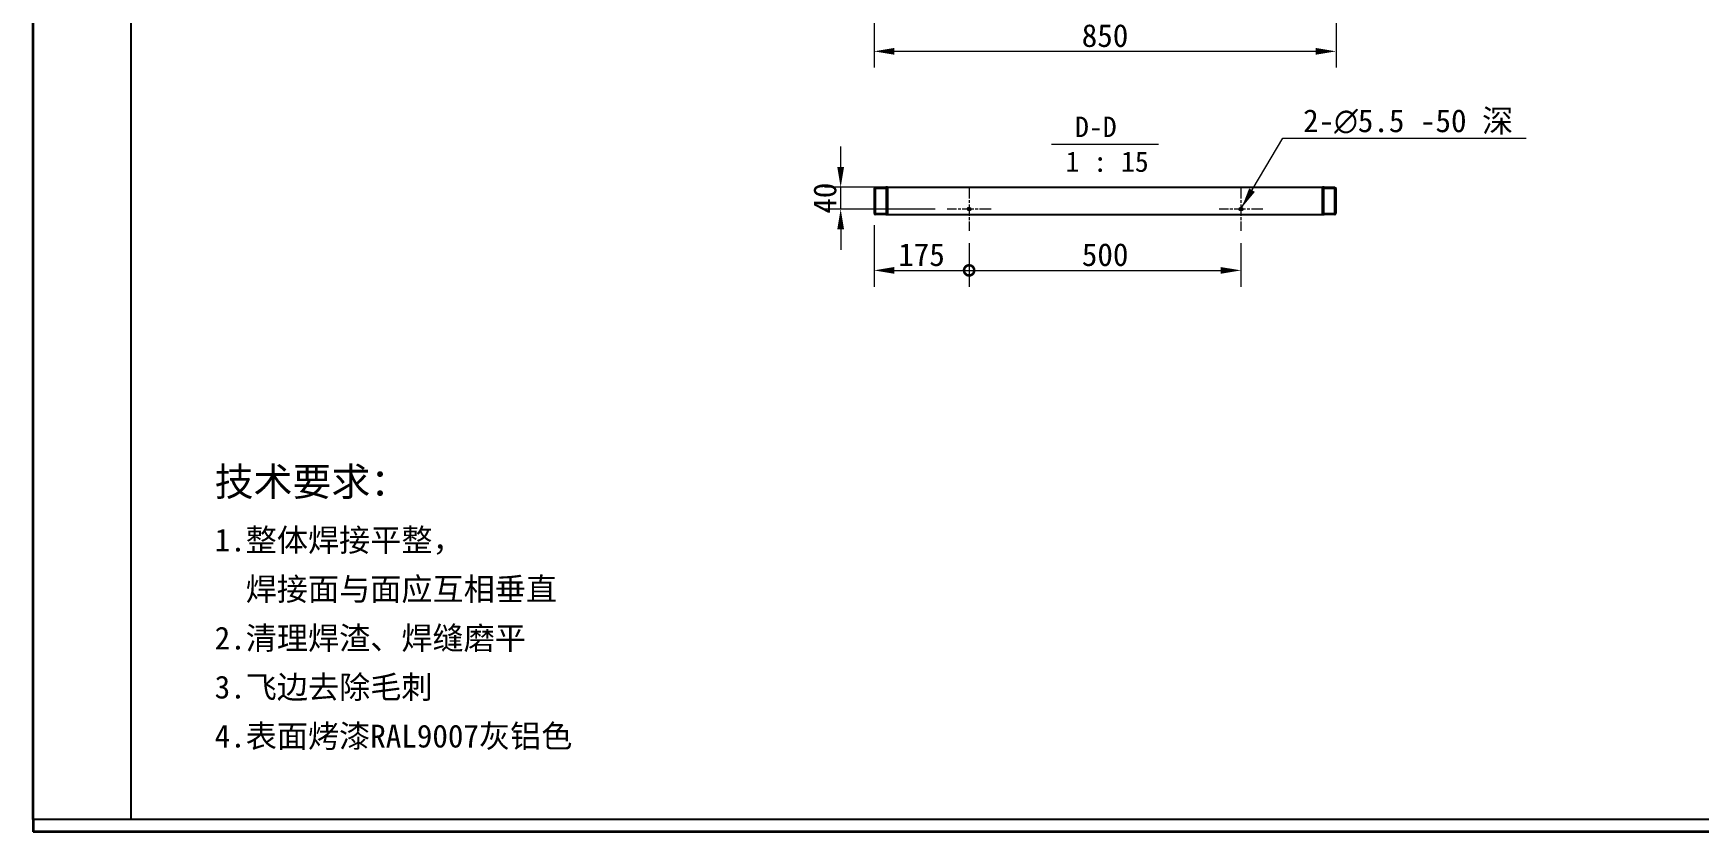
# Model space of a CAD drawing. Header units: millimetres. Extents: x 90 to 6218, y 82 to 4373.
# Drawn here: x 90 to 3154, y 82 to 1551 of the extents above; entities that cross this region are included whole.
import ezdxf

# ---------------------------------------------------------------- set-up
doc = ezdxf.new("R2010")
doc.units = ezdxf.units.MM
doc.header["$LTSCALE"] = 15
doc.linetypes.add('CHAIN', pattern=[0.3543, 0.2362, -0.0295, 0.0591, -0.0295])
for name, color, linetype, lineweight, true_color in [('中心标记 (ISO)', 1, 'CHAIN', 18, 0xff0000), ('尺寸 (ISO)', 7, 'Continuous', 18, 0x008000), ('符号 (ISO)', 7, 'Continuous', 18, 0x008000)]:
    doc.layers.add(name, color=color, linetype=linetype, lineweight=lineweight, true_color=true_color)
doc.layers.add('可见 (ISO)', color=7, linetype='Continuous', lineweight=25)
doc.layers.add('图框 (ISO)', color=7, linetype='Continuous', lineweight=35)
doc.styles.add('HZ_33', font='simfang.ttf')
doc.styles.add('文本样式74', font='SimSun.ttf')
doc.styles.add('最新国标', font='simfang.ttf')
doc.styles.add('注释文本 (ISO)', font='simfang.ttf')
doc.dimstyles.new('默认 (GB)', dxfattribs={"dimscale": 15, "dimtxt": 2.8, "dimasz": 2.5, "dimexe": 2, "dimexo": 1.5, "dimgap": 0.5, "dimtad": 1, "dimtoh": 1, "dimdsep": 46, "dimtxsty": '最新国标', "dimcen": 0.09, "dimdle": 10, "dimclrd": 256, "dimclre": 256, "dimclrt": 256, "dimaunit": 1, "dimadec": 3, "dimazin": 2, "dimtfac": 0.535714, "dimtdec": 3, "dimtmove": 0, "dimatfit": 3, "dimfxl": 0, "dimtolj": 1, "dimlwd": -1, "dimlwe": -1, "dimarcsym": 0})
doc.dimstyles.new('默认 (GB)$7', dxfattribs={"dimscale": 15, "dimtxt": 2.8, "dimasz": 2.5, "dimexe": 2, "dimexo": 1.5, "dimgap": 0.5, "dimtad": 1, "dimtoh": 1, "dimdsep": 46, "dimtxsty": '最新国标', "dimcen": 0.09, "dimdle": 10, "dimclrd": 256, "dimclre": 256, "dimclrt": 256, "dimaunit": 1, "dimadec": 3, "dimazin": 2, "dimtfac": 0.535714, "dimtdec": 3, "dimtmove": 0, "dimatfit": 3, "dimfxl": 0, "dimtolj": 1, "dimlwd": -1, "dimlwe": -1, "dimarcsym": 0})

# ---------------------------------------------------------------- blocks, each defined once
blk = doc.blocks.new('图框 最新国标')
at = {"layer": '图框 (ISO)'}
for p, q in [((6, 7), (6, 291.5)), ((6, 7), (6, 5.5)), ((6, 7), (6, 5.5)), ((414.5, 5.5), (6, 5.5))]:
    blk.add_line(p, q, dxfattribs=at)
at = {"layer": '图框 (ISO)', "color": 7, "linetype": 'Continuous', "lineweight": 25}
for p, q in [((18, 7), (18, 290)), ((413, 7), (6, 7)), ((413, 7), (18, 7))]:
    blk.add_line(p, q, dxfattribs=at)
at = {"layer": '图框 (ISO)', "style": '文本样式74'}
blk.add_attdef('零件代号_001', (44.45, 287.25), '', height=2.5, rotation=180, dxfattribs=at)
blk = doc.blocks.new('*D23')
at = {"layer": 'Defpoints', "color": 0, "transparency": 16777216}
for p in [(1636.6, 1717.3), (2486.6, 1717.3), (2486.6, 1518.1)]:
    blk.add_point(p, dxfattribs=at)
at = {"layer": '尺寸 (ISO)', "color": 116, "true_color": 0x00803f, "transparency": 16777216}
for p, q in [((1636.6, 1694.8), (1636.6, 1488.1)), ((2486.6, 1694.8), (2486.6, 1488.1)), ((1674.1, 1518.1), (2449.1, 1518.1))]:
    blk.add_line(p, q, dxfattribs=at)
for points in [[(1674.1, 1524.3), (1674.1, 1511.8), (1636.6, 1518.1)], [(2449.1, 1524.3), (2449.1, 1511.8), (2486.6, 1518.1)]]:
    blk.add_solid(points, dxfattribs=at)
at = {"layer": '尺寸 (ISO)', "transparency": 16777216, "insert": (2061.6, 1546.8), "char_height": 42, "attachment_point": 5, "style": '最新国标'}
blk.add_mtext('\\A1;850', dxfattribs=at)
blk = doc.blocks.new('_DotSmall')
at = {"color": 0, "linetype": 'ByBlock', "const_width": 0.5}
blk.add_lwpolyline([(-0.0625, 0, 1), (0.0625, 0, 1)], format="xyb", close=True, dxfattribs=at)
blk = doc.blocks.new('*D42')
at = {"layer": 'Defpoints', "color": 0, "transparency": 16777216}
for p in [(1636.6, 1220.9), (1811.6, 1187.7), (1811.6, 1115.1)]:
    blk.add_point(p, dxfattribs=at)
at = {"layer": '尺寸 (ISO)', "color": 116, "true_color": 0x00803f, "transparency": 16777216}
for p, q in [((1636.6, 1198.4), (1636.6, 1085.1)), ((1811.6, 1165.2), (1811.6, 1085.1)), ((1674.1, 1115.1), (1811.6, 1115.1))]:
    blk.add_line(p, q, dxfattribs=at)
blk.add_solid([(1674.1, 1121.3), (1674.1, 1108.8), (1636.6, 1115.1)], dxfattribs=at)
at = {"layer": '尺寸 (ISO)', "color": 116, "true_color": 0x00803f, "transparency": 16777216, "xscale": 37.5, "yscale": 37.5, "zscale": 37.5}
blk.add_blockref('_DotSmall', (1811.6, 1115.1), dxfattribs=at)
at = {"layer": '尺寸 (ISO)', "transparency": 16777216, "insert": (1724, 1143.8), "char_height": 42, "attachment_point": 5, "style": '最新国标'}
blk.add_mtext('\\A1;175', dxfattribs=at)
blk = doc.blocks.new('*D43')
at = {"layer": 'Defpoints', "color": 0, "transparency": 16777216}
for p in [(1811.6, 1187.7), (2311.6, 1187.7), (2311.6, 1115.1)]:
    blk.add_point(p, dxfattribs=at)
at = {"layer": '尺寸 (ISO)', "color": 116, "true_color": 0x00803f, "transparency": 16777216}
for p, q in [((1811.6, 1165.2), (1811.6, 1085.1)), ((2311.6, 1165.2), (2311.6, 1085.1)), ((1811.6, 1115.1), (2274.1, 1115.1))]:
    blk.add_line(p, q, dxfattribs=at)
blk.add_solid([(2274.1, 1121.3), (2274.1, 1108.8), (2311.6, 1115.1)], dxfattribs=at)
at = {"layer": '尺寸 (ISO)', "color": 116, "true_color": 0x00803f, "transparency": 16777216, "xscale": 37.5, "yscale": 37.5, "zscale": 37.5, "rotation": 180}
blk.add_blockref('_DotSmall', (1811.6, 1115.1), dxfattribs=at)
at = {"layer": '尺寸 (ISO)', "transparency": 16777216, "insert": (2061.8, 1143.8), "char_height": 42, "attachment_point": 5, "style": '最新国标'}
blk.add_mtext('\\A1;500', dxfattribs=at)
blk = doc.blocks.new('*D49')
at = {"layer": 'Defpoints', "color": 0, "transparency": 16777216}
for p in [(1575.3, 1267.9), (1661.6, 1267.9), (1771.4, 1227.9)]:
    blk.add_point(p, dxfattribs=at)
at = {"layer": '尺寸 (ISO)', "color": 116, "true_color": 0x00803f, "transparency": 16777216}
for p, q in [((1575.3, 1305.4), (1575.3, 1342.9)), ((1639.1, 1267.9), (1545.3, 1267.9)), ((1575.3, 1227.9), (1575.3, 1267.9)), ((1748.9, 1227.9), (1545.3, 1227.9)), ((1575.3, 1190.4), (1575.3, 1152.9))]:
    blk.add_line(p, q, dxfattribs=at)
for points in [[(1569, 1305.4), (1581.5, 1305.4), (1575.3, 1267.9)], [(1569, 1190.4), (1581.5, 1190.4), (1575.3, 1227.9)]]:
    blk.add_solid(points, dxfattribs=at)
at = {"layer": '尺寸 (ISO)', "transparency": 16777216, "insert": (1546.5, 1247.9), "char_height": 42, "attachment_point": 5, "rotation": 90, "style": '最新国标'}
blk.add_mtext('\\A1;40', dxfattribs=at)

msp = doc.modelspace()

# ---------------------------------------------------------------- linework, layer by layer
at = {"layer": '中心标记 (ISO)', "ltscale": 5.96338}
for p, q in [((1811.649, 1268.191), (1811.649, 1187.691)), ((2311.649, 1268.191), (2311.649, 1187.691)), ((1851.899, 1227.941), (1771.399, 1227.941)), ((2351.899, 1227.941), (2271.399, 1227.941))]:
    msp.add_line(p, q, dxfattribs=at)
at = {"layer": '可见 (ISO)'}
for p, q in [((1636.649, 1264.941), (1636.649, 1220.941)), ((1638.649, 1264.941), (1638.649, 1220.941)), ((1639.649, 1267.941), (1658.649, 1267.941)), ((1658.649, 1265.941), (1639.649, 1265.941)), ((1661.649, 1267.941), (1658.649, 1267.941)), ((1659.649, 1220.941), (1659.649, 1264.941)), ((1661.649, 1267.941), (1661.649, 1264.941)), ((1661.649, 1267.941), (2461.649, 1267.941)), ((1661.649, 1264.941), (1661.649, 1220.941)), ((2461.649, 1264.941), (2461.649, 1267.941)), ((2464.649, 1267.941), (2461.649, 1267.941)), ((2461.649, 1220.941), (2461.649, 1264.941)), ((2463.649, 1264.941), (2463.649, 1220.941)), ((2464.649, 1267.941), (2483.649, 1267.941)), ((2483.649, 1265.941), (2464.649, 1265.941)), ((2484.649, 1220.941), (2484.649, 1264.941)), ((2486.649, 1220.941), (2486.649, 1264.941)), ((1639.649, 1219.941), (1658.649, 1219.941)), ((1658.649, 1217.941), (1639.649, 1217.941)), ((1658.649, 1217.941), (1661.649, 1217.941)), ((1661.649, 1220.941), (1661.649, 1217.941)), ((1661.649, 1217.941), (2461.649, 1217.941)), ((2461.649, 1217.941), (2461.649, 1220.941)), ((2461.649, 1217.941), (2464.649, 1217.941)), ((2464.649, 1219.941), (2483.649, 1219.941)), ((2483.649, 1217.941), (2464.649, 1217.941))]:
    msp.add_line(p, q, dxfattribs=at)
for centre in [(1811.649, 1227.941), (2311.649, 1227.941)]:
    msp.add_circle(centre, 2.75, dxfattribs=at)
for centre, radius, start, end in [((1639.649, 1264.941), 3, 90, 180), ((1639.649, 1264.941), 1, 90, 180), ((1658.649, 1264.941), 3, 0, 90), ((1658.649, 1264.941), 1, 0, 90), ((2464.649, 1264.941), 3, 90, 180), ((2464.649, 1264.941), 1, 90, 180), ((2483.649, 1264.941), 3, 0, 90), ((2483.649, 1264.941), 1, 0, 90), ((1639.649, 1220.941), 3, 180, 270), ((1639.649, 1220.941), 1, 180, 270), ((1658.649, 1220.941), 3, 270, 0), ((1658.649, 1220.941), 1, 270, 0), ((2464.649, 1220.941), 3, 180, 270), ((2464.649, 1220.941), 1, 180, 270), ((2483.649, 1220.941), 1, 270, 0), ((2483.649, 1220.941), 3, 270, 0)]:
    msp.add_arc(centre, radius, start, end, dxfattribs=at)
at = {"layer": '符号 (ISO)'}
msp.add_line((1963.403, 1347.532), (2159.895, 1347.532), dxfattribs=at)

# ---------------------------------------------------------------- block references
at = {"xscale": 15, "yscale": 15, "zscale": 15}
msp.add_blockref('图框 最新国标', (0, 0), dxfattribs=at)

# ---------------------------------------------------------------- texts
at = {"layer": '符号 (ISO)'}
for s, insert, char_height, width, attachment_point, line_spacing_factor, style in [('2-\\fAIGDT|b0|i0;{\\H42.0000;n}\\fFangSong|b0|i0;{\\H42.0000;5.5 -50 深}', (2426.031, 1365.081), 42, 428.57404, 7, 0.49, '最新国标'), ('{\\H1.75x;技术要求：\\H0.8x;\\P1.整体焊接平整，\\P  焊接面与面应互相垂直\\P2.清理焊渣、焊缝磨平\\P3.飞边去除毛刺\\P4.表面烤漆RAL9007灰铝色}', (423.575, 492.743), 30, 723.08772, 4, 1.287677, '注释文本 (ISO)')]:
    msp.add_mtext(s, dxfattribs=dict(at, insert=insert, char_height=char_height, width=width, attachment_point=attachment_point, line_spacing_factor=line_spacing_factor, style=style))
at = {"layer": '符号 (ISO)', "char_height": 37.5, "attachment_point": 7, "style": 'HZ_33'}
for s, insert in [('D-D ', (2006.469, 1360.45)), (' 1 : 15', (1963.403, 1295.798))]:
    msp.add_mtext(s, dxfattribs=dict(at, insert=insert))

# ---------------------------------------------------------------- dimensions: what is measured, and where the dimension line sits
at = {"layer": '尺寸 (ISO)', "color": 116, "true_color": 0x00803f}
for base, p1, p2, angle, override, picture, middle in [((2486.649, 1518.099), (1636.649, 1717.269), (2486.649, 1717.269), 180, {"dimgap": 0.5, "dimtoh": 0, "dimdec": 2, "dimtol": 0, "dimlim": 0, "dimtp": 0, "dimtm": 0, "dimtdec": 3, "dimtofl": 0, "dimatfit": 1}, '*D23', (2061.649, 1518.099)), ((1575.277, 1267.941), (1771.399, 1227.941), (1661.649, 1267.941), 90, {"dimgap": 0.5, "dimtoh": 0, "dimdec": 2, "dimtol": 0, "dimlim": 0, "dimtp": 0, "dimtm": 0, "dimtdec": 3, "dimtofl": 1, "dimatfit": 1}, '*D49', (1575.277, 1247.941)), ((1811.649, 1115.077), (1636.649, 1220.941), (1811.649, 1187.691), 180, {"dimgap": 0.5, "dimtoh": 0, "dimdec": 2, "dimblk2": 'DotSmall', "dimsah": 1, "dimdle": 0, "dimtol": 0, "dimlim": 0, "dimtp": 0, "dimtm": 0, "dimtdec": 3, "dimtofl": 0, "dimatfit": 1}, '*D42', (1723.999, 1115.077)), ((2311.649, 1115.077), (1811.649, 1187.691), (2311.649, 1187.691), 180, {"dimgap": 0.5, "dimtoh": 0, "dimdec": 2, "dimblk1": 'DotSmall', "dimsah": 1, "dimdle": 0, "dimtol": 0, "dimlim": 0, "dimtp": 0, "dimtm": 0, "dimtdec": 3, "dimtofl": 0, "dimatfit": 1}, '*D43', (2061.799, 1115.077))]:
    dim = msp.add_linear_dim(base=base, p1=p1, p2=p2, angle=angle, dimstyle='默认 (GB)', override=override, dxfattribs=at)
    dim.commit()
    dim.dimension.update_dxf_attribs({"geometry": picture, "text_midpoint": middle, "dimtype": 160})

# ---------------------------------------------------------------- leaders
at = {"layer": '符号 (ISO)', "annotation_type": 0, "has_hookline": 1, "hookline_direction": 0, "text_width": 410.295}
msp.add_leader([(2312.913, 1230.383), (2388.531, 1358.081), (2426.031, 1358.081)], dimstyle='默认 (GB)$7', override={"dimgap": 0, "dimtad": 1}, dxfattribs=at)

doc.saveas('drawing.dxf')
